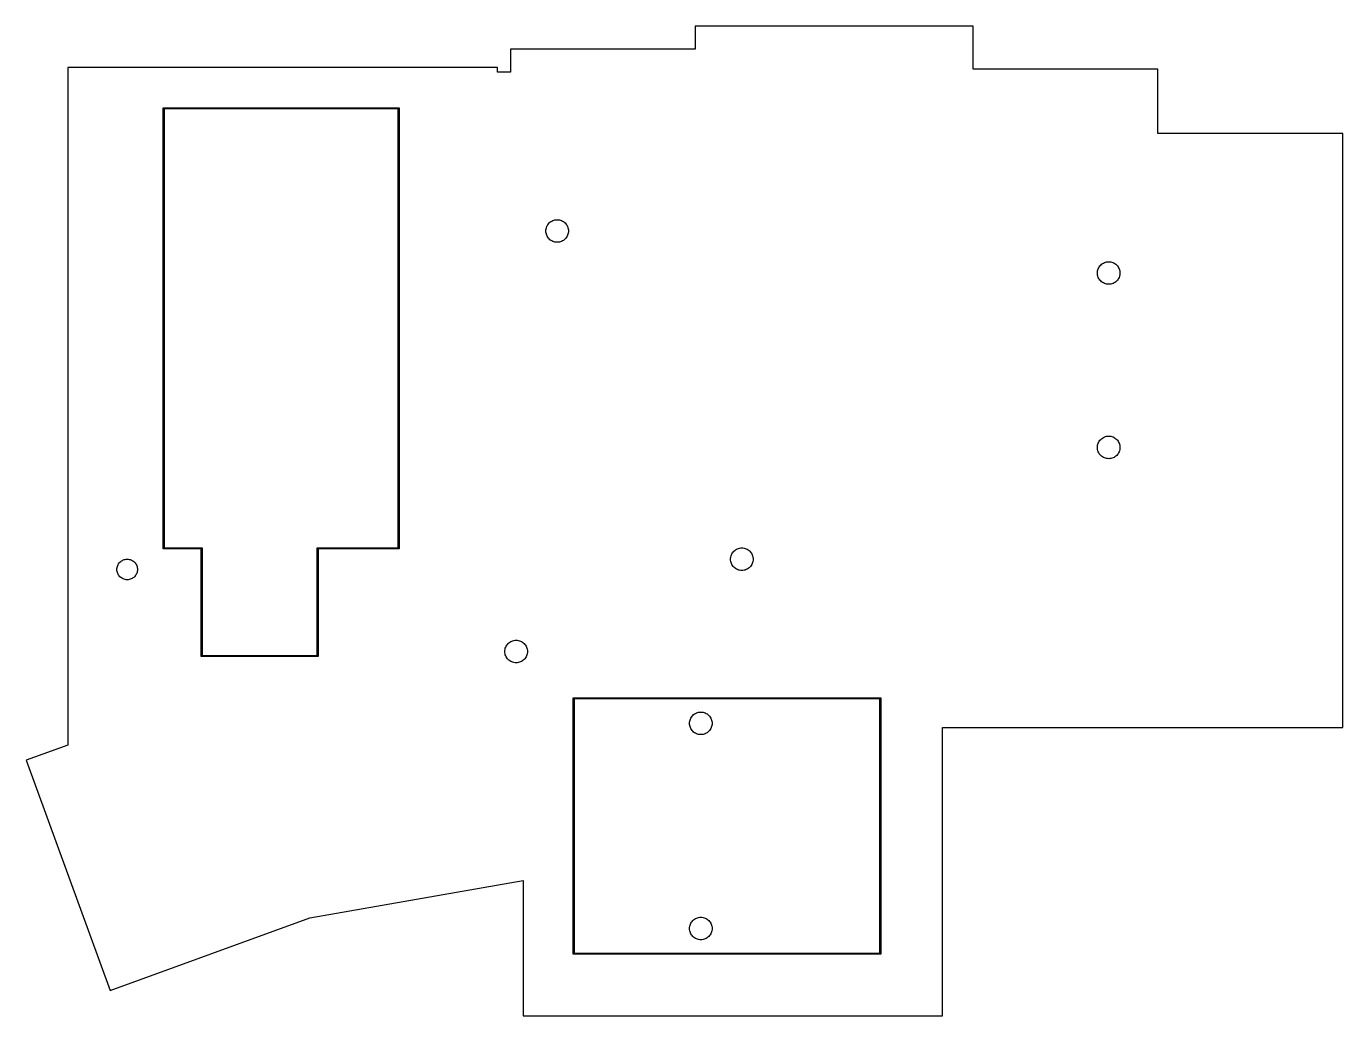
# Model space of a CAD drawing. Extents: x -79 to 50, y -84 to 12.
import ezdxf

# ---------------------------------------------------------------- set-up
doc = ezdxf.new("R2010")
doc.units = 0
doc.layers.get('0').update_dxf_attribs({"linetype": 'CONTINUOUS'})

msp = doc.modelspace()

# ---------------------------------------------------------------- linework, layer by layer
for points in [[(10.55, -84.5), (10.55, -56.39), (49.55, -56.39), (49.55, 1.51), (31.55, 1.51), (31.55, 7.76), (13.55, 7.76), (13.55, 11.95), (-13.55, 11.95), (-13.55, 9.72), (-31.55, 9.72), (-31.55, 7.49), (-32.8, 7.49), (-32.8, 7.95), (-74.7, 7.95), (-74.7, -58.128), (-78.73, -59.595), (-70.556, -82.054), (-51.11, -74.976), (-30.3, -71.307), (-30.3, -84.5)], [(-61.7, -49.5), (-61.7, -39), (-65.4, -39), (-65.4, 4), (-42.4, 4), (-42.4, -39), (-50.3, -39), (-50.3, -49.5)], [(-50.4, -49.4), (-50.4, -38.9), (-42.5, -38.9), (-42.5, 3.9), (-65.3, 3.9), (-65.3, -38.9), (-61.6, -38.9), (-61.6, -49.4)], [(-27.1078, -9.0947), (-27.2146, -9.07886), (-27.3193, -9.05263), (-27.421, -9.01627), (-27.5185, -8.97011), (-27.6111, -8.91462), (-27.6978, -8.85031), (-27.7778, -8.77782), (-27.8503, -8.69783), (-27.9146, -8.61113), (-27.9701, -8.51854), (-28.0163, -8.42095), (-28.0526, -8.31931), (-28.0789, -8.2146), (-28.0947, -8.10782), (-28.1, -8), (-28.0947, -7.89218), (-28.0789, -7.7854), (-28.0526, -7.68069), (-28.0163, -7.57905), (-27.9701, -7.48146), (-27.9146, -7.38887), (-27.8503, -7.30217), (-27.7778, -7.22218), (-27.6978, -7.14969), (-27.6111, -7.08538), (-27.5185, -7.02989), (-27.421, -6.98373), (-27.3193, -6.94737), (-27.2146, -6.92114), (-27.1078, -6.9053), (-27, -6.9), (-26.8922, -6.9053), (-26.7854, -6.92114), (-26.6807, -6.94737), (-26.579, -6.98373), (-26.4815, -7.02989), (-26.3889, -7.08538), (-26.3022, -7.14969), (-26.2222, -7.22218), (-26.1497, -7.30217), (-26.0854, -7.38887), (-26.0299, -7.48146), (-25.9837, -7.57905), (-25.9474, -7.68069), (-25.9211, -7.7854), (-25.9053, -7.89218), (-25.9, -8), (-25.9053, -8.10782), (-25.9211, -8.2146), (-25.9474, -8.31931), (-25.9837, -8.42095), (-26.0299, -8.51854), (-26.0854, -8.61113), (-26.1497, -8.69783), (-26.2222, -8.77782), (-26.3022, -8.85031), (-26.3889, -8.91462), (-26.4815, -8.97011), (-26.579, -9.01627), (-26.6807, -9.05263), (-26.7854, -9.07886), (-26.8922, -9.0947), (-27, -9.1)], [(26.6422, -13.1947), (26.5354, -13.1789), (26.4307, -13.1526), (26.329, -13.1163), (26.2315, -13.0701), (26.1389, -13.0146), (26.0522, -12.9503), (25.9722, -12.8778), (25.8997, -12.7978), (25.8354, -12.7111), (25.7799, -12.6185), (25.7337, -12.521), (25.6974, -12.4193), (25.6711, -12.3146), (25.6553, -12.2078), (25.65, -12.1), (25.6553, -11.9922), (25.6711, -11.8854), (25.6974, -11.7807), (25.7337, -11.679), (25.7799, -11.5815), (25.8354, -11.4889), (25.8997, -11.4022), (25.9722, -11.3222), (26.0522, -11.2497), (26.1389, -11.1854), (26.2315, -11.1299), (26.329, -11.0837), (26.4307, -11.0474), (26.5354, -11.0211), (26.6422, -11.0053), (26.75, -11), (26.8578, -11.0053), (26.9646, -11.0211), (27.0693, -11.0474), (27.171, -11.0837), (27.2685, -11.1299), (27.3611, -11.1854), (27.4478, -11.2497), (27.5278, -11.3222), (27.6003, -11.4022), (27.6646, -11.4889), (27.7201, -11.5815), (27.7663, -11.679), (27.8026, -11.7807), (27.8289, -11.8854), (27.8447, -11.9922), (27.85, -12.1), (27.8447, -12.2078), (27.8289, -12.3146), (27.8026, -12.4193), (27.7663, -12.521), (27.7201, -12.6185), (27.6646, -12.7111), (27.6003, -12.7978), (27.5278, -12.8778), (27.4478, -12.9503), (27.3611, -13.0146), (27.2685, -13.0701), (27.171, -13.1163), (27.0693, -13.1526), (26.9646, -13.1789), (26.8578, -13.1947), (26.75, -13.2)], [(26.6422, -30.1947), (26.5354, -30.1789), (26.4307, -30.1526), (26.329, -30.1163), (26.2315, -30.0701), (26.1389, -30.0146), (26.0522, -29.9503), (25.9722, -29.8778), (25.8997, -29.7978), (25.8354, -29.7111), (25.7799, -29.6185), (25.7337, -29.521), (25.6974, -29.4193), (25.6711, -29.3146), (25.6553, -29.2078), (25.65, -29.1), (25.6553, -28.9922), (25.6711, -28.8854), (25.6974, -28.7807), (25.7337, -28.679), (25.7799, -28.5815), (25.8354, -28.4889), (25.8997, -28.4022), (25.9722, -28.3222), (26.0522, -28.2497), (26.1389, -28.1854), (26.2315, -28.1299), (26.329, -28.0837), (26.4307, -28.0474), (26.5354, -28.0211), (26.6422, -28.0053), (26.75, -28), (26.8578, -28.0053), (26.9646, -28.0211), (27.0693, -28.0474), (27.171, -28.0837), (27.2685, -28.1299), (27.3611, -28.1854), (27.4478, -28.2497), (27.5278, -28.3222), (27.6003, -28.4022), (27.6646, -28.4889), (27.7201, -28.5815), (27.7663, -28.679), (27.8026, -28.7807), (27.8289, -28.8854), (27.8447, -28.9922), (27.85, -29.1), (27.8447, -29.2078), (27.8289, -29.3146), (27.8026, -29.4193), (27.7663, -29.521), (27.7201, -29.6185), (27.6646, -29.7111), (27.6003, -29.7978), (27.5278, -29.8778), (27.4478, -29.9503), (27.3611, -30.0146), (27.2685, -30.0701), (27.171, -30.1163), (27.0693, -30.1526), (26.9646, -30.1789), (26.8578, -30.1947), (26.75, -30.2)], [(-9.10782, -41.0947), (-9.2146, -41.0789), (-9.31931, -41.0526), (-9.42095, -41.0163), (-9.51854, -40.9701), (-9.61113, -40.9146), (-9.69783, -40.8503), (-9.77782, -40.7778), (-9.85031, -40.6978), (-9.91462, -40.6111), (-9.97011, -40.5185), (-10.0163, -40.421), (-10.0526, -40.3193), (-10.0789, -40.2146), (-10.0947, -40.1078), (-10.1, -40), (-10.0947, -39.8922), (-10.0789, -39.7854), (-10.0526, -39.6807), (-10.0163, -39.579), (-9.97011, -39.4815), (-9.91462, -39.3889), (-9.85031, -39.3022), (-9.77782, -39.2222), (-9.69783, -39.1497), (-9.61113, -39.0854), (-9.51854, -39.0299), (-9.42095, -38.9837), (-9.31931, -38.9474), (-9.2146, -38.9211), (-9.10782, -38.9053), (-9, -38.9), (-8.89218, -38.9053), (-8.7854, -38.9211), (-8.68069, -38.9474), (-8.57905, -38.9837), (-8.48146, -39.0299), (-8.38887, -39.0854), (-8.30217, -39.1497), (-8.22218, -39.2222), (-8.14969, -39.3022), (-8.08538, -39.3889), (-8.02989, -39.4815), (-7.98373, -39.579), (-7.94737, -39.6807), (-7.92114, -39.7854), (-7.9053, -39.8922), (-7.9, -40), (-7.9053, -40.1078), (-7.92114, -40.2146), (-7.94737, -40.3193), (-7.98373, -40.421), (-8.02989, -40.5185), (-8.08538, -40.6111), (-8.14969, -40.6978), (-8.22218, -40.7778), (-8.30217, -40.8503), (-8.38887, -40.9146), (-8.48146, -40.9701), (-8.57905, -41.0163), (-8.68069, -41.0526), (-8.7854, -41.0789), (-8.89218, -41.0947), (-9, -41.1)], [(-68.998, -41.9952), (-69.0951, -41.9808), (-69.1903, -41.9569), (-69.2827, -41.9239), (-69.3714, -41.8819), (-69.4556, -41.8315), (-69.5344, -41.773), (-69.6071, -41.7071), (-69.673, -41.6344), (-69.7315, -41.5556), (-69.7819, -41.4714), (-69.8239, -41.3827), (-69.8569, -41.2903), (-69.8808, -41.1951), (-69.8952, -41.098), (-69.9, -41), (-69.8952, -40.902), (-69.8808, -40.8049), (-69.8569, -40.7097), (-69.8239, -40.6173), (-69.7819, -40.5286), (-69.7315, -40.4444), (-69.673, -40.3656), (-69.6071, -40.2929), (-69.5344, -40.227), (-69.4556, -40.1685), (-69.3714, -40.1181), (-69.2827, -40.0761), (-69.1903, -40.0431), (-69.0951, -40.0192), (-68.998, -40.0048), (-68.9, -40), (-68.802, -40.0048), (-68.7049, -40.0192), (-68.6097, -40.0431), (-68.5173, -40.0761), (-68.4286, -40.1181), (-68.3444, -40.1685), (-68.2656, -40.227), (-68.1929, -40.2929), (-68.127, -40.3656), (-68.0685, -40.4444), (-68.0181, -40.5286), (-67.9761, -40.6173), (-67.9431, -40.7097), (-67.9192, -40.8049), (-67.9048, -40.902), (-67.9, -41), (-67.9048, -41.098), (-67.9192, -41.1951), (-67.9431, -41.2903), (-67.9761, -41.3827), (-68.0181, -41.4714), (-68.0685, -41.5556), (-68.127, -41.6344), (-68.1929, -41.7071), (-68.2656, -41.773), (-68.3444, -41.8315), (-68.4286, -41.8819), (-68.5173, -41.9239), (-68.6097, -41.9569), (-68.7049, -41.9808), (-68.802, -41.9952), (-68.9, -42)], [(-31.1078, -50.0947), (-31.2146, -50.0789), (-31.3193, -50.0526), (-31.421, -50.0163), (-31.5185, -49.9701), (-31.6111, -49.9146), (-31.6978, -49.8503), (-31.7778, -49.7778), (-31.8503, -49.6978), (-31.9146, -49.6111), (-31.9701, -49.5185), (-32.0163, -49.421), (-32.0526, -49.3193), (-32.0789, -49.2146), (-32.0947, -49.1078), (-32.1, -49), (-32.0947, -48.8922), (-32.0789, -48.7854), (-32.0526, -48.6807), (-32.0163, -48.579), (-31.9701, -48.4815), (-31.9146, -48.3889), (-31.8503, -48.3022), (-31.7778, -48.2222), (-31.6978, -48.1497), (-31.6111, -48.0854), (-31.5185, -48.0299), (-31.421, -47.9837), (-31.3193, -47.9474), (-31.2146, -47.9211), (-31.1078, -47.9053), (-31, -47.9), (-30.8922, -47.9053), (-30.7854, -47.9211), (-30.6807, -47.9474), (-30.579, -47.9837), (-30.4815, -48.0299), (-30.3889, -48.0854), (-30.3022, -48.1497), (-30.2222, -48.2222), (-30.1497, -48.3022), (-30.0854, -48.3889), (-30.0299, -48.4815), (-29.9837, -48.579), (-29.9474, -48.6807), (-29.9211, -48.7854), (-29.9053, -48.8922), (-29.9, -49), (-29.9053, -49.1078), (-29.9211, -49.2146), (-29.9474, -49.3193), (-29.9837, -49.421), (-30.0299, -49.5185), (-30.0854, -49.6111), (-30.1497, -49.6978), (-30.2222, -49.7778), (-30.3022, -49.8503), (-30.3889, -49.9146), (-30.4815, -49.9701), (-30.579, -50.0163), (-30.6807, -50.0526), (-30.7854, -50.0789), (-30.8922, -50.0947), (-31, -50.1)], [(-25.45, -78.5), (-25.45, -53.5), (4.55, -53.5), (4.55, -78.5)], [(4.45, -78.4), (4.45, -53.6), (-25.35, -53.6), (-25.35, -78.4)], [(-13.1078, -57.0947), (-13.2146, -57.0789), (-13.3193, -57.0526), (-13.421, -57.0163), (-13.5185, -56.9701), (-13.6111, -56.9146), (-13.6978, -56.8503), (-13.7778, -56.7778), (-13.8503, -56.6978), (-13.9146, -56.6111), (-13.9701, -56.5185), (-14.0163, -56.421), (-14.0526, -56.3193), (-14.0789, -56.2146), (-14.0947, -56.1078), (-14.1, -56), (-14.0947, -55.8922), (-14.0789, -55.7854), (-14.0526, -55.6807), (-14.0163, -55.579), (-13.9701, -55.4815), (-13.9146, -55.3889), (-13.8503, -55.3022), (-13.7778, -55.2222), (-13.6978, -55.1497), (-13.6111, -55.0854), (-13.5185, -55.0299), (-13.421, -54.9837), (-13.3193, -54.9474), (-13.2146, -54.9211), (-13.1078, -54.9053), (-13, -54.9), (-12.8922, -54.9053), (-12.7854, -54.9211), (-12.6807, -54.9474), (-12.579, -54.9837), (-12.4815, -55.0299), (-12.3889, -55.0854), (-12.3022, -55.1497), (-12.2222, -55.2222), (-12.1497, -55.3022), (-12.0854, -55.3889), (-12.0299, -55.4815), (-11.9837, -55.579), (-11.9474, -55.6807), (-11.9211, -55.7854), (-11.9053, -55.8922), (-11.9, -56), (-11.9053, -56.1078), (-11.9211, -56.2146), (-11.9474, -56.3193), (-11.9837, -56.421), (-12.0299, -56.5185), (-12.0854, -56.6111), (-12.1497, -56.6978), (-12.2222, -56.7778), (-12.3022, -56.8503), (-12.3889, -56.9146), (-12.4815, -56.9701), (-12.579, -57.0163), (-12.6807, -57.0526), (-12.7854, -57.0789), (-12.8922, -57.0947), (-13, -57.1)], [(-13.1078, -77.0947), (-13.2146, -77.0789), (-13.3193, -77.0526), (-13.421, -77.0163), (-13.5185, -76.9701), (-13.6111, -76.9146), (-13.6978, -76.8503), (-13.7778, -76.7778), (-13.8503, -76.6978), (-13.9146, -76.6111), (-13.9701, -76.5185), (-14.0163, -76.421), (-14.0526, -76.3193), (-14.0789, -76.2146), (-14.0947, -76.1078), (-14.1, -76), (-14.0947, -75.8922), (-14.0789, -75.7854), (-14.0526, -75.6807), (-14.0163, -75.579), (-13.9701, -75.4815), (-13.9146, -75.3889), (-13.8503, -75.3022), (-13.7778, -75.2222), (-13.6978, -75.1497), (-13.6111, -75.0854), (-13.5185, -75.0299), (-13.421, -74.9837), (-13.3193, -74.9474), (-13.2146, -74.9211), (-13.1078, -74.9053), (-13, -74.9), (-12.8922, -74.9053), (-12.7854, -74.9211), (-12.6807, -74.9474), (-12.579, -74.9837), (-12.4815, -75.0299), (-12.3889, -75.0854), (-12.3022, -75.1497), (-12.2222, -75.2222), (-12.1497, -75.3022), (-12.0854, -75.3889), (-12.0299, -75.4815), (-11.9837, -75.579), (-11.9474, -75.6807), (-11.9211, -75.7854), (-11.9053, -75.8922), (-11.9, -76), (-11.9053, -76.1078), (-11.9211, -76.2146), (-11.9474, -76.3193), (-11.9837, -76.421), (-12.0299, -76.5185), (-12.0854, -76.6111), (-12.1497, -76.6978), (-12.2222, -76.7778), (-12.3022, -76.8503), (-12.3889, -76.9146), (-12.4815, -76.9701), (-12.579, -77.0163), (-12.6807, -77.0526), (-12.7854, -77.0789), (-12.8922, -77.0947), (-13, -77.1)]]:
    msp.add_lwpolyline(points, close=True)

doc.saveas('drawing.dxf')
